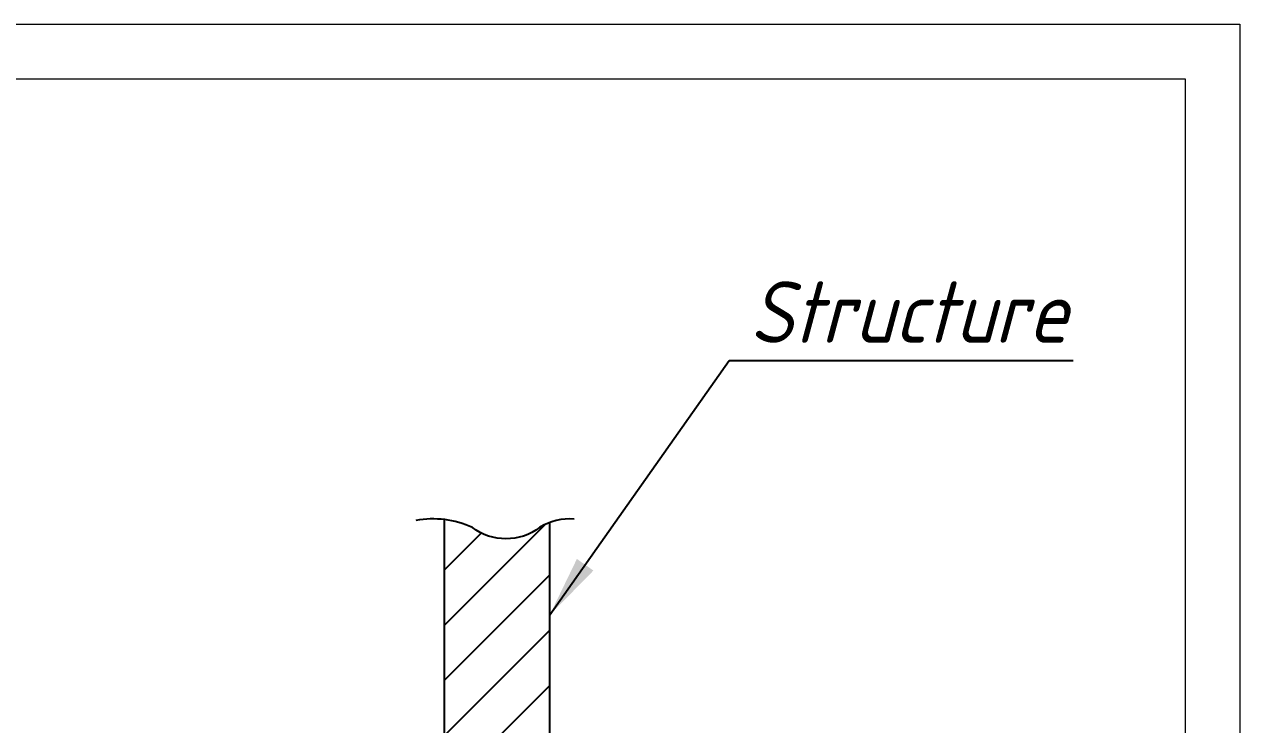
# Model space of a CAD drawing. Header units: millimetres. Extents: x 990 to 1442, y 548 to 864.
# Drawn here: x 1343 to 1441.9, y 807.2 to 864.2 of the extents above; entities that cross this region are included whole.
import ezdxf

# ---------------------------------------------------------------- set-up
doc = ezdxf.new("R2010")
doc.units = ezdxf.units.MM
doc.header["$LTSCALE"] = 2
doc.linetypes.add('SLD-Solid', pattern=[0])
doc.styles.add('GENISO', font='geniso.shx', dxfattribs={"oblique": 15})
doc.dimstyles.new('Scale', dxfattribs={"dimscale": 2, "dimtxt": 2.5, "dimasz": 2.5, "dimexe": 1, "dimexo": 1, "dimgap": 0.8, "dimtad": 1, "dimdec": 0, "dimzin": 0, "dimtxsty": 'GENISO', "dimcen": 2.5, "dimclrd": 1, "dimclre": 1, "dimclrt": 7, "dimadec": 0, "dimazin": 0, "dimtfac": 1, "dimtdec": 0, "dimtmove": 0, "dimatfit": 3, "dimfxl": 1, "dimtzin": 0, "dimlwd": -1, "dimlwe": -1, "dimarcsym": 0})

msp = doc.modelspace()

# ---------------------------------------------------------------- hatches: boundary and pattern name
h = msp.add_hatch()
h.set_pattern_fill('ANSI31', color=256)
h.set_pattern_definition([(45, (45.522, 0), (-2.245064, 2.245064), [])])
h.paths.add_polyline_path([(1385.761, 823.652, 0.049467), (1384.931, 823.246, -0.337225), (1379.465, 823.246, 0.075443), (1377.2, 823.885), (1377.2, 790.844), (1385.761, 790.844), (1385.761, 792.415)])
h.paths.add_polyline_path([(1385.761, 773.415), (1385.761, 774.985), (1377.2, 774.985), (1377.2, 741.944, 0.075443), (1379.465, 742.584, -0.337225), (1384.931, 742.584, 0.049467), (1385.761, 742.177)])

# ---------------------------------------------------------------- linework, layer by layer
for p, q in [((1377.2, 790.844), (1377.2, 823.885)), ((1385.761, 792.415), (1385.761, 823.652))]:
    msp.add_line(p, q)
at = {"color": 7, "linetype": 'SLD-Solid', "lineweight": 15}
for points in [[(989.726, 864.174), (1441.912, 864.174), (1441.912, 548.309), (989.726, 548.309)], [(994.16, 859.74), (1437.479, 859.74), (1437.479, 552.742), (994.16, 552.742)]]:
    msp.add_lwpolyline(points, close=True, dxfattribs=at)
msp.add_lwpolyline([(1387.758, 823.932, 0.159269), (1384.931, 823.246, -0.337225), (1379.465, 823.246, 0.151132), (1374.866, 823.827)], format="xyb")

# ---------------------------------------------------------------- texts
at = {"color": 7, "insert": (1414.973, 840.773), "char_height": 5, "attachment_point": 5, "style": 'GENISO'}
msp.add_mtext('Structure', dxfattribs=at)

# ---------------------------------------------------------------- leaders
msp.add_leader([(1385.761, 816.13), (1400.349, 836.829), (1428.37, 836.829)], dimstyle='Scale')

doc.saveas('drawing.dxf')
